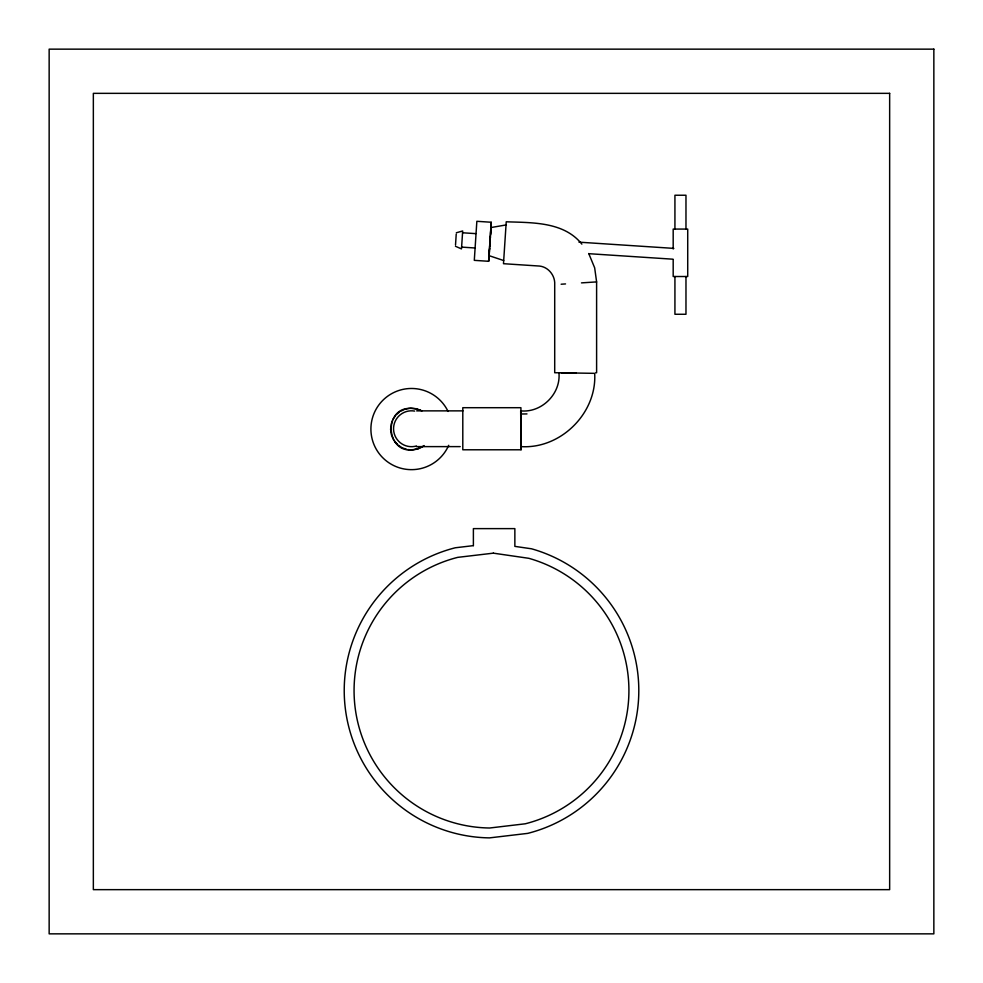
<?xml version="1.0" encoding="UTF-8"?>
<svg xmlns="http://www.w3.org/2000/svg" width="983" height="983" viewBox="0 0 983 983"><rect width="100%" height="100%" fill="white"/><g stroke="black" fill="none" stroke-linecap="round" stroke-linejoin="round"><path stroke-width="1.47" d="M490.812 231.435L490.836 227.663M490.959 229.26L491.033 224.652M491.033 228.081L491.144 222.994M491.045 227.933L491.156 222.797M491.07 227.528L491.193 222.244L476.853 221.298L474.298 260.348L488.625 261.294L491.07 227.528L506.036 224.947M455.522 244.902L456.223 234.126M488.625 261.294L491.193 222.244M390.595 429.829L390.915 425.811M488.674 260.532L489.264 255.175M488.662 260.728L489.251 255.31L488.784 258.885M488.809 258.504L489.362 253.712M489.018 255.334L489.509 251.415M489.288 251.23L489.706 248.453M489.595 246.475L489.927 245.025M391.099 424.398L392.463 420.577M393.003 419.286L395.35 415.895M396.149 414.851L399.356 412.123M424.177 445.582C383.284 468.35 378.136 393.974 422.002 410.869M400.327 411.373L404.246 409.518M418.402 448.739L422.727 446.687M416.939 449.071L417.91 448.666M456.321 232.774L462.674 230.968L461.494 248.908L455.436 246.254M405.266 409.1L409.665 408.289M413.179 449.845L417.763 449.01M411.496 449.784L412.528 449.649M561.133 284.222L565.532 283.927M581.469 282.883L596.607 281.9L594.666 267.831L588.743 253.516M520.707 414.015L526.986 413.917M557.717 372.754L554.707 372.754L554.707 284.64C555.297 275.744 548.551 267.057 539.581 266.061L503.493 263.702L506.233 221.789C532.159 222.748 563.837 221.568 581.862 244.14M561.133 372.754L576.063 372.754M595.784 372.754L596.607 372.754L596.607 281.9M416.657 410.869L462.968 410.869M416.239 446.614L460.191 446.614M462.551 232.774L475.735 233.635M578.975 242.162L673.834 248.38M588.977 253.7L673.122 259.205M461.617 247.114L474.801 247.974M410.624 408.166L415.207 408.547M407.859 449.587L412.356 449.956M489.227 255.715L503.701 260.544M416.03 408.645L420.503 410.243M402.772 447.99L406.901 449.464M398.25 445.139L401.752 447.56M392.033 436.501L393.778 440.187M390.779 431.242L391.504 435.211M490.259 236.313L490.406 237.689M490.566 231.632L490.628 234.31M521.162 449.784L520.916 407.699L462.796 407.699L462.796 449.784L520.916 449.784L520.916 434.191M685.974 229.076L685.974 195.236L674.928 195.236L674.928 229.076M685.974 276.518L685.974 314.265L674.928 314.265L674.928 276.518M673.183 248.969L673.183 229.076L687.719 229.076L687.719 276.518L673.183 276.518L673.183 259.684M448.703 445.299A40.598 40.598 0 0 1 386.983 461.42A40.598 40.598 0 0 1 385.791 397.648A40.598 40.598 0 0 1 448.064 411.435M416.448 445.987A17.94 17.94 0 0 1 393.581 429.657A17.94 17.94 0 0 1 414.679 411.091M558.934 372.766C561.035 393.753 541.658 413.02 520.683 410.869L520.965 446.614C560.703 449.231 597.099 413.106 594.678 373.343L558.934 372.766M473.388 545.639L455.289 547.777A147.327 147.327 0 0 0 489.522 837.885L527.711 833.375A147.327 147.327 0 0 0 531.533 548.797L514.859 546.376L514.859 528.621L473.388 528.621L473.388 545.639M493.343 553.159L457.722 557.361A137.436 137.436 0 0 0 489.657 828.005L525.278 823.791A137.436 137.436 0 0 0 528.854 558.319L493.343 553.159M933.85 49.15L49.15 49.15L49.15 933.85L933.85 933.85L933.85 49.15M889.652 93.348L93.348 93.348L93.348 889.652L889.652 889.652L889.652 93.348M397.279 444.402L394.588 441.232L397.279 444.402"/></g></svg>
